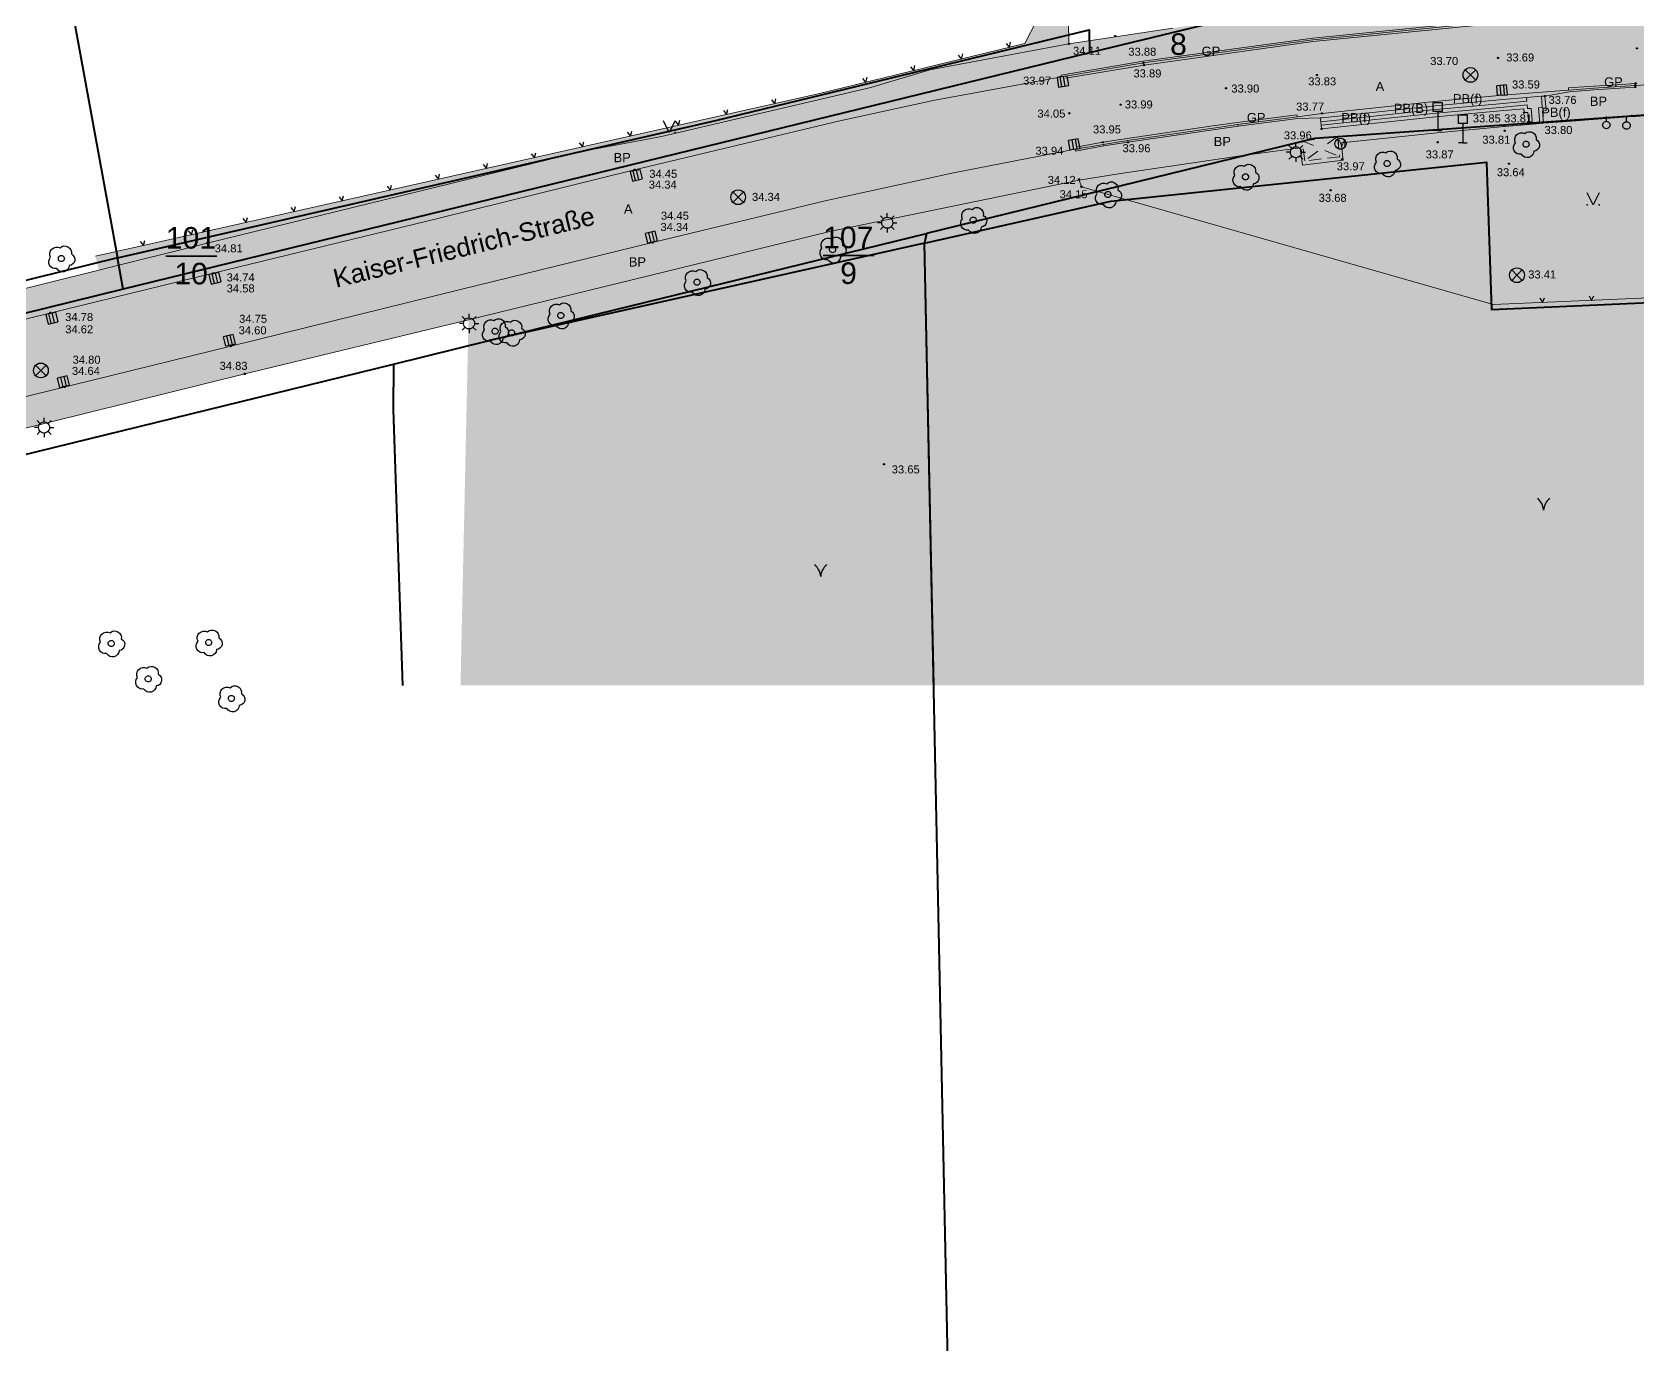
# Model space of a CAD drawing. Header units: metres. Extents: x 363857 to 365179, y 5807840 to 5809004.
# Drawn here: x 364698.6 to 364829, y 5807946.4 to 5808053 of the extents above; entities that cross this region are included whole.
import ezdxf

# ---------------------------------------------------------------- set-up
doc = ezdxf.new("R2010")
doc.units = ezdxf.units.M
doc.header["$LTSCALE"] = 0.5
for name, pattern in [('LF11.2', [4, 2, -2]), ('LF11.26', [0]), ('LF11.3', [3, 2, -1])]:
    doc.linetypes.add(name, pattern=pattern)
doc.layers.get('0').update_dxf_attribs({"color": 1, "linetype": 'CONTINUOUS'})
for name, color, linetype in [('Flurstücksgrenze', 5, 'CONTINUOUS'), ('Stk.Abwasserentsorgung', 1, 'CONTINUOUS'), ('Stk.Bauliche Anlagen', 1, 'CONTINUOUS'), ('Stk.Befestigungsarten', 1, 'CONTINUOUS'), ('Stk.Beleuchtung', 1, 'CONTINUOUS'), ('Stk.Bordsteine', 1, 'CONTINUOUS'), ('Stk.Bäume', 1, 'CONTINUOUS'), ('Stk.Einfriedungen', 1, 'CONTINUOUS'), ('Stk.Geländehöhen', 1, 'CONTINUOUS'), ('Stk.Grünflächen', 1, 'CONTINUOUS'), ('Stk.Nutzflächen', 1, 'CONTINUOUS'), ('Stk.Stadtmöbel', 1, 'CONTINUOUS'), ('Stk.Straßennamen', 1, 'CONTINUOUS'), ('Stk.Topografie allgemein', 1, 'CONTINUOUS'), ('Stk.Ver- und Entsorgungsanlagen allgemein', 1, 'CONTINUOUS')]:
    doc.layers.add(name, color=color, linetype=linetype)
doc.styles.add('Arial', font='Arial.ttf')
doc.styles.add('TA  11.0401.0000', font='Arial.ttf')

# ---------------------------------------------------------------- blocks, each defined once
blk = doc.blocks.new('S11..378')
at = {"color": 0, "lineweight": -2}
blk.add_lwpolyline([(-0.025, 0.05), (0, 0), (0.025, 0.05)], dxfattribs=at)
blk = doc.blocks.new('Geländehöhe')
at = {"color": 0, "lineweight": -2}
for points in [[(0.0087, -0.005, -0.5773503), (-0.0087, -0.005, -0.5773503), (0, 0.01, -0.5773503)], [(0.0043, -0.0025, -0.5773503), (-0.0043, -0.0025, -0.5773503), (0, 0.005, -0.5773503)]]:
    blk.add_lwpolyline(points, format="xyb", close=True, dxfattribs=at)
blk = doc.blocks.new('S11..60')
at = {"color": 0, "lineweight": -2}
for points in [[(0.165, 0.075, -0.7675055), (0.13, -0.115, -0.7475991), (-0.075, -0.165, -0.7388858), (-0.175, 0.02, -0.7315501), (-0.02, 0.175, -0.7388858)], [(0.0433, -0.025, -0.5773503), (-0.0433, -0.025, -0.5773503), (0, 0.05, -0.5773503)]]:
    blk.add_lwpolyline(points, format="xyb", close=True, dxfattribs=at)
blk = doc.blocks.new('S11..321', base_point=(0, -0.05))
at = {"color": 0, "lineweight": -2}
for points in [[(0, -0.05), (-0.05, -0.05), (-0.05, 0.05)], [(0.05, 0.05), (-0.05, 0.05)], [(-0.0175, 0.05), (-0.0175, -0.05)], [(0, -0.05), (0.05, -0.05), (0.05, 0.05)], [(0.0175, 0.05), (0.0175, -0.05)]]:
    blk.add_lwpolyline(points, dxfattribs=at)
blk = doc.blocks.new('S11..36')
at = {"color": 0, "lineweight": -2}
blk.add_lwpolyline([(0.065, -0.0375, -0.5773503), (-0.065, -0.0375, -0.5773503), (0, 0.075, -0.5773503)], format="xyb", close=True, dxfattribs=at)
for points in [[(-0.05, 0.05), (0, 0), (-0.05, -0.05)], [(0.05, -0.05), (0, 0), (0.05, 0.05)]]:
    blk.add_lwpolyline(points, dxfattribs=at)
blk = doc.blocks.new('S11..124')
at = {"color": 0, "lineweight": -2}
for points in [[(-0.1, 0), (-0.175, 0)], [(-0.075, 0.075), (-0.125, 0.125)], [(0, 0.1), (0, 0.175)], [(0.075, 0.075), (0.125, 0.125)], [(0.1, 0), (0.175, 0)], [(-0.075, -0.075), (-0.125, -0.125)], [(0, -0.1), (0, -0.175)], [(0.075, -0.075), (0.125, -0.125)]]:
    blk.add_lwpolyline(points, dxfattribs=at)
blk.add_lwpolyline([(0.0866, -0.05, -0.5773503), (-0.0866, -0.05, -0.5773503), (0, 0.1, -0.5773503)], format="xyb", close=True, dxfattribs=at)
blk = doc.blocks.new('S11..146', base_point=(0, 0.25))
at = {"color": 0, "lineweight": -2}
blk.add_lwpolyline([(0.05, 0.35), (0, 0.25), (-0.05, 0.35)], dxfattribs=at)
for p in [(-0.05, 0.25), (0.05, 0.25)]:
    blk.add_point(p, dxfattribs=at)
blk = doc.blocks.new('S11..148', base_point=(0, 0.25))
at = {"color": 0, "lineweight": -2}
blk.add_lwpolyline([(0.05, 0.35, 0.186608), (0, 0.25, 0.186608), (-0.05, 0.35)], format="xyb", dxfattribs=at)
blk = doc.blocks.new('S11..19')
at = {"color": 0, "lineweight": -2}
blk.add_lwpolyline([(0.065, -0.0375, -0.5773503), (-0.065, -0.0375, -0.5773503), (0, 0.075, -0.5773503)], format="xyb", close=True, dxfattribs=at)
blk.add_lwpolyline([(0, 0.075), (0, 0.175)], dxfattribs=at)
blk = doc.blocks.new('S11..14', base_point=(0, -0.325))
at = {"color": 0, "lineweight": -2}
blk.add_lwpolyline([(0, 0), (-0.075, 0), (-0.075, 0.15), (0.075, 0.15), (0.075, 0)], close=True, dxfattribs=at)
for points in [[(0, 0), (0, -0.325), (0.075, -0.325)], [(0, -0.325), (-0.075, -0.325)]]:
    blk.add_lwpolyline(points, dxfattribs=at)
blk = doc.blocks.new('S11..465')
at = {"color": 0, "lineweight": -2}
blk.add_lwpolyline([(0.2165, -0.125, -0.5773503), (-0.2165, -0.125, -0.5773503), (0, 0.25, -0.5773503)], format="xyb", close=True, dxfattribs=at)
at = {"color": 0, "lineweight": -2, "insert": (-0.1377, -0.1513), "char_height": 0.3344, "attachment_point": 7, "line_spacing_factor": 0.84, "style": 'Arial'}
blk.add_mtext('M', dxfattribs=at)

msp = doc.modelspace()

# ---------------------------------------------------------------- hatches: boundary and pattern name
at = {"layer": 'Stk.Bauliche Anlagen', "lineweight": 18, "true_color": 0xe5e5e5}
msp.add_hatch(color=254, dxfattribs=at).paths.add_polyline_path([(364801.735, 5808044.217), (364804.609, 5808044.566), (364804.79, 5808042.927), (364801.941, 5808042.583)], flags=0)
at = {"layer": 'Stk.Befestigungsarten', "lineweight": 18, "true_color": 0xcdcfbc}
for points in [[(364802.3823, 5808054.9428, -0.01936214), (364831.8832, 5808057.3678, -0.01304478), (364851.8601, 5808057.7871), (364850.3269, 5808055.3587, 0.01355519), (364831.7828, 5808054.9274, 0.00120242), (364828.732, 5808054.759), (364828.696, 5808054.912), (364817.46, 5808054.043), (364802.603, 5808052.556), (364788.815, 5808050.683), (364782.16, 5808049.562), (364782.7952, 5808052.0998), (364791.2232, 5808053.3708)], [(364712.7979, 5808035.91), (364743.1856, 5808043.3528), (364749.7007, 5808044.5592), (364766.7065, 5808048.5401), (364771.4959, 5808049.9743), (364782.7952, 5808052.0998), (364782.16, 5808049.562), (364782.206, 5808049.43), (364771.7538, 5808047.485), (364764.1668, 5808045.8398), (364747.51, 5808041.8755), (364731.6333, 5808037.9528), (364713.2726, 5808033.4628)], [(364833.5794, 5808046.5083, 0.00384636), (364828.53, 5808046.183), (364828.792, 5808048.59), (364828.794, 5808048.719, -0.00673102), (364836.2471, 5808049.1296, -0.04258454), (364850.4932, 5808048.0077), (364847.4935, 5808045.9589, 0.00998344), (364842.3573, 5808046.3236, 0.03282501)], [(364821.17, 5808047.837), (364821.234, 5808046.937), (364820.94, 5808046.91), (364821.039, 5808045.632), (364820.436, 5808045.573), (364820.343, 5808046.856), (364820.045, 5808046.839), (364820.017, 5808047.133), (364818.088, 5808046.954), (364812.625, 5808046.478), (364803.275, 5808045.481), (364803.242, 5808045.774), (364812.594, 5808046.771), (364818.059, 5808047.264), (364819.988, 5808047.443), (364819.962, 5808047.732)], [(364821.461, 5808047.855), (364821.564, 5808046.67), (364821.264, 5808046.631), (364821.335, 5808045.652), (364821.039, 5808045.632), (364820.94, 5808046.91), (364821.234, 5808046.937), (364821.17, 5808047.837)], [(364828.792, 5808048.59), (364828.53, 5808046.183), (364825.717, 5808045.984), (364823.629, 5808045.827), (364821.335, 5808045.652), (364821.264, 5808046.631), (364821.564, 5808046.67), (364821.461, 5808047.855), (364823.428, 5808048.206), (364825.426, 5808048.363)], [(364803.206, 5808046.094), (364803.242, 5808045.774), (364803.275, 5808045.481), (364803.31, 5808045.186), (364812.607, 5808046.158), (364818.129, 5808046.673), (364819.747, 5808046.811), (364819.77, 5808046.508), (364820.068, 5808046.531), (364820.156, 5808045.55), (364818.165, 5808045.377), (364812.715, 5808044.875), (364804.904, 5808044.059), (364805.06, 5808042.654), (364801.757, 5808042.246), (364801.568, 5808043.649), (364796.91, 5808043.039), (364786.809, 5808041.55), (364783.628, 5808041.019), (364783.317, 5808043.386), (364785.616, 5808043.806), (364787.583, 5808044.105), (364794.519, 5808045.123), (364796.537, 5808045.411), (364801.385, 5808046.037)], [(364819.962, 5808047.732), (364819.988, 5808047.443), (364818.059, 5808047.264), (364812.594, 5808046.771), (364803.242, 5808045.774), (364803.206, 5808046.094), (364803.368, 5808046.099), (364812.545, 5808047.07), (364818.03, 5808047.574)], [(364820.436, 5808045.573), (364820.156, 5808045.55), (364820.068, 5808046.531), (364819.77, 5808046.508), (364819.747, 5808046.811), (364818.129, 5808046.673), (364812.607, 5808046.158), (364803.31, 5808045.186), (364803.275, 5808045.481), (364812.625, 5808046.478), (364818.088, 5808046.954), (364820.017, 5808047.133), (364820.045, 5808046.839), (364820.343, 5808046.856)], [(364734.0153, 5808029.6958), (364715.8366, 5808025.3003), (364714.7021, 5808027.5478), (364733.3543, 5808032.1417), (364748.9713, 5808035.9551), (364762.9987, 5808039.3462), (364773.4068, 5808041.6258), (364783.285, 5808043.532), (364783.317, 5808043.386), (364783.628, 5808041.019), (364763.373, 5808036.8651)], [(364666.589, 5808024.4602), (364703.9852, 5808033.7264), (364712.7979, 5808035.91), (364713.2726, 5808033.4628), (364684.4089, 5808026.408), (364676.6392, 5808024.4352), (364672.248, 5808023.323), (364647.0146, 5808019.6594)], [(364696.8276, 5808020.5741), (364669.2105, 5808013.7548), (364649.5861, 5808008.954), (364660.123, 5808014.155), (364684.2826, 5808020.0633), (364686.2404, 5808020.5824), (364694.9916, 5808022.7456), (364696.9661, 5808023.187), (364714.7021, 5808027.5478), (364715.8366, 5808025.3003)]]:
    msp.add_hatch(color=9, dxfattribs=at).paths.add_polyline_path(points, flags=0)
at = {"layer": 'Stk.Befestigungsarten', "lineweight": 18, "true_color": 0xfcddb3}
for points in [[(364828.732, 5808054.759), (364828.72, 5808054.607), (364817.776, 5808053.769), (364802.624, 5808052.276), (364788.896, 5808050.374), (364782.505, 5808049.312), (364782.206, 5808049.43), (364788.838, 5808050.547), (364802.612, 5808052.435), (364817.4919, 5808053.91)], [(364828.822, 5808048.886), (364828.794, 5808048.719), (364825.418, 5808048.484), (364823.382, 5808048.336), (364823.369, 5808048.514), (364825.44, 5808048.662), (364827.329, 5808048.777)], [(364801.311, 5808046.342), (364801.351, 5808046.18), (364796.472, 5808045.547), (364794.494, 5808045.261), (364787.561, 5808044.249), (364785.59, 5808043.929), (364783.285, 5808043.532), (364783.508, 5808043.741), (364785.552, 5808044.102), (364787.522, 5808044.413), (364794.482, 5808045.434), (364796.45, 5808045.708)]]:
    msp.add_hatch(color=41, dxfattribs=at).paths.add_polyline_path(points, flags=0)
at = {"layer": 'Stk.Befestigungsarten', "lineweight": 18}
for points in [[(364782.505, 5808049.312), (364788.896, 5808050.374), (364802.624, 5808052.276), (364817.776, 5808053.769), (364828.72, 5808054.607), (364828.929, 5808051.731), (364828.822, 5808048.886), (364827.329, 5808048.777), (364825.44, 5808048.662), (364823.369, 5808048.514), (364823.382, 5808048.336), (364818.005, 5808047.9311), (364812.501, 5808047.421), (364803.348, 5808046.445), (364801.351, 5808046.18), (364801.311, 5808046.342), (364796.45, 5808045.708), (364794.482, 5808045.434), (364787.522, 5808044.413), (364785.552, 5808044.102), (364783.508, 5808043.741)], [(364836.2471, 5808049.1296, 0.00673102), (364828.794, 5808048.719), (364828.822, 5808048.886), (364828.929, 5808051.731), (364828.72, 5808054.607), (364828.732, 5808054.759, -0.00120242), (364831.7828, 5808054.9274, -0.01355519), (364850.3269, 5808055.3587), (364850.4932, 5808048.0077, 0.04258454)], [(364762.9987, 5808039.3462), (364748.9713, 5808035.9551), (364733.3543, 5808032.1417), (364714.7021, 5808027.5478), (364713.2726, 5808033.4628), (364731.6333, 5808037.9528), (364747.51, 5808041.8755), (364764.1668, 5808045.8398), (364771.7538, 5808047.485), (364782.206, 5808049.43), (364782.505, 5808049.312), (364783.508, 5808043.741), (364783.285, 5808043.532), (364773.4068, 5808041.6258)], [(364676.6392, 5808024.4352), (364684.4089, 5808026.408), (364713.2726, 5808033.4628), (364714.7021, 5808027.5478), (364696.9661, 5808023.187), (364694.9916, 5808022.7456), (364686.2404, 5808020.5824), (364684.2826, 5808020.0633), (364660.123, 5808014.155), (364672.248, 5808023.323)]]:
    msp.add_hatch(color=9, dxfattribs=at).paths.add_polyline_path(points, flags=0)
at = {"layer": 'Stk.Bordsteine', "lineweight": 18, "true_color": 0xe5e5e5}
for points in [[(364782.16, 5808049.562), (364788.815, 5808050.683), (364802.603, 5808052.556), (364817.46, 5808054.043), (364828.696, 5808054.912), (364828.732, 5808054.759), (364817.4919, 5808053.91), (364802.612, 5808052.435), (364788.838, 5808050.547), (364782.206, 5808049.43)], [(364796.537, 5808045.411), (364796.472, 5808045.547), (364801.351, 5808046.18), (364803.348, 5808046.445), (364812.501, 5808047.421), (364818.005, 5808047.9311), (364823.382, 5808048.336), (364825.418, 5808048.484), (364828.794, 5808048.719), (364828.792, 5808048.59), (364825.426, 5808048.363), (364823.428, 5808048.206), (364821.461, 5808047.855), (364821.17, 5808047.837), (364819.962, 5808047.732), (364818.03, 5808047.574), (364812.545, 5808047.07), (364803.368, 5808046.099), (364803.206, 5808046.094), (364801.385, 5808046.037)], [(364796.472, 5808045.547), (364796.537, 5808045.411), (364794.519, 5808045.123), (364787.583, 5808044.105), (364785.616, 5808043.806), (364785.59, 5808043.929), (364787.561, 5808044.249), (364794.494, 5808045.261)], [(364785.616, 5808043.806), (364783.317, 5808043.386), (364783.285, 5808043.532), (364785.59, 5808043.929)]]:
    msp.add_hatch(color=254, dxfattribs=at).paths.add_polyline_path(points, flags=0)
at = {"layer": 'Stk.Grünflächen', "lineweight": 18, "true_color": 0xe0ffd9}
for points in [[(364703.7046, 5808034.8587), (364712.0519, 5808036.7175), (364762.4073, 5808048.0232), (364779.2208, 5808052.1211), (364782.6583, 5808058.9027), (364782.7952, 5808052.0998), (364771.4959, 5808049.9743), (364766.7065, 5808048.5401), (364749.7007, 5808044.5592), (364743.1856, 5808043.3528), (364712.7979, 5808035.91), (364703.9852, 5808033.7264)], [(364833.5794, 5808046.5083, -0.03282501), (364842.3573, 5808046.3236, -0.00998344), (364847.4935, 5808045.9589), (364847.5663, 5808045.6637), (364847.5605, 5808032.6528), (364847.2796, 5808032.2022), (364817.2527, 5808030.9214), (364783.812, 5808040.488), (364783.628, 5808041.019), (364786.809, 5808041.55), (364796.91, 5808043.039), (364801.568, 5808043.649), (364801.757, 5808042.246), (364805.06, 5808042.654), (364804.904, 5808044.059), (364812.715, 5808044.875), (364818.165, 5808045.377), (364820.156, 5808045.55), (364820.436, 5808045.573), (364821.039, 5808045.632), (364821.335, 5808045.652), (364823.629, 5808045.827), (364825.717, 5808045.984), (364828.53, 5808046.183, -0.00384636)]]:
    msp.add_hatch(color=254, dxfattribs=at).paths.add_polyline_path(points, flags=0)
at = {"layer": 'Stk.Nutzflächen', "lineweight": 18, "true_color": 0xebffd4}
for points in [[(364734.0153, 5808029.6958), (364763.373, 5808036.8651), (364783.628, 5808041.019), (364783.812, 5808040.488), (364790.6233, 5808000), (364733.367, 5808000)], [(364790.6233, 5808000), (364783.812, 5808040.488), (364817.2527, 5808030.9214), (364847.2796, 5808032.2022), (364849.5961, 5808000)]]:
    msp.add_hatch(color=254, dxfattribs=at).paths.add_polyline_path(points, flags=0)

# ---------------------------------------------------------------- linework, layer by layer
at = {"layer": 'Flurstücksgrenze', "color": 7, "linetype": 'Continuous', "lineweight": 40}
for p, q in [((364802.261, 5808055.707), (364784.458, 5808051.353)), ((364850.712, 5808047.807), (364802.733, 5808044.41)), ((364802.733, 5808044.41), (364771.232, 5808036.694)), ((364705.966, 5808032.166), (364574.4704, 5808000)), ((364727.913, 5808026.084), (364735.7, 5808027.993))]:
    msp.add_line(p, q, dxfattribs=at)
at = {"layer": 'Flurstücksgrenze', "color": 7, "linetype": 'Continuous', "lineweight": 35}
for p, q in [((364709.4262, 5808034.866), (364713.5738, 5808034.866)), ((364762.8262, 5808034.9), (364766.9738, 5808034.9))]:
    msp.add_line(p, q, dxfattribs=at)
at = {"layer": 'Flurstücksgrenze', "color": 7, "linetype": 'Continuous', "lineweight": 40}
for points in [[(364581.112, 5808008.355), (364613.581, 5808034.508), (364651.922, 5808065.332), (364692.09, 5808097.828), (364693.697, 5808099.099), (364705.494, 5808034.715), (364582.364, 5808004.307), (364581.112, 5808008.355)], [(364705.494, 5808034.715), (364754.206, 5808045.904), (364784.446, 5808053.229), (364784.458, 5808051.353), (364705.966, 5808032.166), (364705.494, 5808034.715)], [(364735.7, 5808027.993), (364771.232, 5808036.694), (364771.068, 5808035.914), (364735.7, 5808027.993)]]:
    msp.add_lwpolyline(points, close=True, dxfattribs=at)
for points in [[(364771.068, 5808035.914), (364786.193, 5808039.328), (364816.705, 5808042.479), (364817.123, 5808030.532), (364851.424, 5808032.027), (364852.8692, 5808000)], [(364771.8171, 5808000), (364771.068, 5808035.914), (364786.193, 5808039.328), (364816.705, 5808042.479), (364817.123, 5808030.532), (364851.424, 5808032.027), (364859.91, 5807843.963), (364776.77, 5807851.538), (364774.939, 5807850.319), (364771.068, 5808035.914)], [(364621.4232, 5808000), (364649.345, 5808006.84), (364727.913, 5808026.084), (364727.895, 5808022.379), (364728.6649, 5808000)]]:
    msp.add_lwpolyline(points, dxfattribs=at)
at = {"layer": 'Stk.Bauliche Anlagen', "color": 7, "linetype": 'LF11.2', "lineweight": 18}
for p, q in [((364801.735, 5808044.217, 36.366), (364804.79, 5808042.927)), ((364804.609, 5808044.566, 36.364), (364801.941, 5808042.583))]:
    msp.add_line(p, q, dxfattribs=at)
at = {"layer": 'Stk.Bauliche Anlagen', "color": 7, "linetype": 'LF11.3', "lineweight": 18}
msp.add_lwpolyline([(364801.735, 5808044.217), (364804.609, 5808044.566), (364804.79, 5808042.927), (364801.941, 5808042.583), (364801.735, 5808044.217)], close=True, dxfattribs=at)
at = {"layer": 'Stk.Bordsteine', "color": 7, "linetype": 'Continuous', "lineweight": 18}
for p, q in [((364802.603, 5808052.556, 33.872), (364817.46, 5808054.043, 33.727)), ((364817.4919, 5808053.91), (364802.612, 5808052.435, 33.745)), ((364788.815, 5808050.683), (364802.603, 5808052.556, 33.872)), ((364802.612, 5808052.435, 33.745), (364788.838, 5808050.547, 33.878)), ((364782.16, 5808049.562, 34.061), (364788.815, 5808050.683)), ((364788.838, 5808050.547, 33.878), (364782.206, 5808049.43, 33.972)), ((364782.206, 5808049.43, 33.972), (364771.7538, 5808047.485, 34.226)), ((364782.16, 5808049.562, 34.061), (364782.206, 5808049.43, 33.972)), ((364812.501, 5808047.421, 33.665), (364818.005, 5808047.9311)), ((364818.005, 5808047.9311), (364823.382, 5808048.336)), ((364821.17, 5808047.837, 33.764), (364819.962, 5808047.732, 33.772)), ((364821.461, 5808047.855, 33.761), (364821.17, 5808047.837, 33.764)), ((364823.428, 5808048.206, 33.685), (364821.461, 5808047.855, 33.761)), ((364825.418, 5808048.484, 33.541), (364823.382, 5808048.336)), ((364825.426, 5808048.363, 33.547), (364823.428, 5808048.206, 33.685)), ((364828.794, 5808048.719, 33.496), (364825.418, 5808048.484, 33.541)), ((364828.792, 5808048.59, 33.51), (364825.426, 5808048.363, 33.547)), ((364828.792, 5808048.59, 33.51), (364828.794, 5808048.719, 33.496)), ((364771.7538, 5808047.485, 34.226), (364764.1668, 5808045.8398, 34.285)), ((364803.348, 5808046.445, 33.767), (364812.501, 5808047.421, 33.665)), ((364764.1668, 5808045.8398, 34.285), (364747.51, 5808041.8755, 34.452)), ((364787.561, 5808044.249, 33.924), (364794.494, 5808045.261, 33.841)), ((364794.494, 5808045.261, 33.841), (364796.472, 5808045.547, 33.827)), ((364796.537, 5808045.411, 33.942), (364794.519, 5808045.123, 33.872)), ((364796.472, 5808045.547, 33.827), (364801.351, 5808046.18, 33.777)), ((364796.472, 5808045.547, 33.827), (364796.537, 5808045.411, 33.942)), ((364801.385, 5808046.037, 33.904), (364796.537, 5808045.411, 33.942)), ((364801.351, 5808046.18, 33.777), (364803.348, 5808046.445, 33.767)), ((364803.206, 5808046.094), (364801.385, 5808046.037, 33.904)), ((364785.59, 5808043.929, 33.953), (364787.561, 5808044.249, 33.924)), ((364787.583, 5808044.105, 33.959), (364785.616, 5808043.806, 34.045)), ((364794.519, 5808045.123, 33.872), (364787.583, 5808044.105, 33.959)), ((364783.285, 5808043.532, 33.94), (364773.4068, 5808041.6258, 34.2)), ((364747.51, 5808041.8755, 34.452), (364731.6333, 5808037.9528, 34.617)), ((364773.4068, 5808041.6258, 34.2), (364762.9987, 5808039.3462, 34.308)), ((364762.9987, 5808039.3462, 34.308), (364748.9713, 5808035.9551, 34.448)), ((364731.6333, 5808037.9528, 34.617), (364713.2726, 5808033.4628, 34.739)), ((364733.3543, 5808032.1417, 34.624), (364748.9713, 5808035.9551, 34.448)), ((364713.2726, 5808033.4628, 34.739), (364684.4089, 5808026.408, 34.627)), ((364714.7021, 5808027.5478, 34.75), (364733.3543, 5808032.1417, 34.624)), ((364696.9661, 5808023.187, 34.787), (364714.7021, 5808027.5478, 34.75))]:
    msp.add_line(p, q, dxfattribs=at)
msp.add_lwpolyline([(364803.206, 5808046.094), (364803.368, 5808046.099), (364812.545, 5808047.07), (364818.03, 5808047.574), (364819.962, 5808047.732)], dxfattribs=at)
msp.add_polyline3d([(364785.616, 5808043.806, 34.045), (364783.317, 5808043.386, 34.065), (364783.285, 5808043.532, 33.94), (364785.59, 5808043.929, 33.953), (364785.616, 5808043.806, 34.045)], close=True, dxfattribs=at)
msp.add_arc((364847.7702, 5807772.1176, 33.481), 277.2516, 92.381998, 93.92461, dxfattribs=at)
at = {"layer": 'Stk.Einfriedungen', "color": 7, "linetype": 'LF11.26', "lineweight": 18}
for p, q in [((364779.2208, 5808052.1211, 34.376), (364782.6583, 5808058.9027, 34.838)), ((364762.4073, 5808048.0232, 34.61), (364779.2208, 5808052.1211, 34.376)), ((364712.0519, 5808036.7175, 35.138), (364762.4073, 5808048.0232, 34.61)), ((364703.7046, 5808034.8587, 35.352), (364712.0519, 5808036.7175, 35.138)), ((364817.2527, 5808030.9214, 33.415), (364847.2796, 5808032.2022, 32.823))]:
    msp.add_line(p, q, dxfattribs=at)
at = {"layer": 'Stk.Topografie allgemein', "color": 7, "linetype": 'Continuous', "lineweight": 9}
for p, q in [((364782.6583, 5808058.9027, 34.838), (364782.7952, 5808052.0998, 34.106)), ((364782.7952, 5808052.0998, 34.106), (364791.2232, 5808053.3708, 33.988)), ((364802.624, 5808052.276, 33.757), (364817.776, 5808053.769, 33.623)), ((364782.7952, 5808052.0998, 34.106), (364771.4959, 5808049.9743, 34.263)), ((364788.896, 5808050.374, 33.893), (364802.624, 5808052.276, 33.757)), ((364766.7065, 5808048.5401, 34.295), (364771.4959, 5808049.9743, 34.263)), ((364782.505, 5808049.312, 33.962), (364788.896, 5808050.374, 33.893)), ((364749.7007, 5808044.5592, 34.466), (364766.7065, 5808048.5401, 34.295)), ((364821.17, 5808047.837, 33.764), (364821.234, 5808046.937, 33.784)), ((364821.564, 5808046.67, 33.782), (364821.461, 5808047.855, 33.761)), ((364823.369, 5808048.514, 33.561), (364825.44, 5808048.662, 33.546)), ((364823.382, 5808048.336), (364823.369, 5808048.514, 33.561)), ((364825.44, 5808048.662, 33.546), (364827.329, 5808048.777, 33.522)), ((364828.822, 5808048.886, 33.516), (364827.329, 5808048.777, 33.522)), ((364812.607, 5808046.158, 33.883), (364818.129, 5808046.673, 33.816)), ((364818.088, 5808046.954), (364812.625, 5808046.478)), ((364820.017, 5808047.133, 33.789), (364818.088, 5808046.954)), ((364818.129, 5808046.673, 33.816), (364819.747, 5808046.811, 33.802)), ((364819.747, 5808046.811, 33.802), (364819.77, 5808046.508, 33.812)), ((364819.77, 5808046.508, 33.812), (364820.068, 5808046.531, 33.807)), ((364820.045, 5808046.839, 33.799), (364820.017, 5808047.133, 33.789)), ((364820.343, 5808046.856, 33.797), (364820.045, 5808046.839, 33.799)), ((364820.068, 5808046.531, 33.807), (364820.156, 5808045.55)), ((364820.436, 5808045.573), (364820.343, 5808046.856, 33.797)), ((364821.234, 5808046.937, 33.784), (364820.94, 5808046.91, 33.784)), ((364820.94, 5808046.91, 33.784), (364821.039, 5808045.632)), ((364821.264, 5808046.631, 33.79), (364821.564, 5808046.67, 33.782)), ((364821.335, 5808045.652), (364821.264, 5808046.631, 33.79)), ((364794.482, 5808045.434, 33.846), (364787.522, 5808044.413, 33.931)), ((364796.45, 5808045.708, 33.841), (364794.482, 5808045.434, 33.846)), ((364801.311, 5808046.342, 33.795), (364796.45, 5808045.708, 33.841)), ((364801.351, 5808046.18, 33.777), (364801.311, 5808046.342, 33.795)), ((364803.242, 5808045.774, 33.946), (364803.275, 5808045.481, 33.955)), ((364803.275, 5808045.481, 33.955), (364812.625, 5808046.478)), ((364803.275, 5808045.481, 33.955), (364803.31, 5808045.186, 33.963)), ((364803.31, 5808045.186, 33.963), (364812.607, 5808046.158, 33.883)), ((364818.165, 5808045.377), (364812.715, 5808044.875)), ((364820.156, 5808045.55), (364818.165, 5808045.377)), ((364820.436, 5808045.573), (364820.156, 5808045.55)), ((364821.039, 5808045.632), (364820.436, 5808045.573)), ((364821.335, 5808045.652), (364821.039, 5808045.632)), ((364823.629, 5808045.827), (364821.335, 5808045.652)), ((364825.717, 5808045.984), (364823.629, 5808045.827)), ((364828.53, 5808046.183), (364825.717, 5808045.984)), ((364743.1856, 5808043.3528, 34.544), (364749.7007, 5808044.5592, 34.466)), ((364785.552, 5808044.102, 33.954), (364783.508, 5808043.741, 33.96)), ((364787.522, 5808044.413, 33.931), (364785.552, 5808044.102, 33.954)), ((364812.715, 5808044.875), (364804.904, 5808044.059)), ((364804.904, 5808044.059), (364805.06, 5808042.654)), ((364712.7979, 5808035.91, 34.813), (364743.1856, 5808043.3528, 34.544)), ((364796.91, 5808043.039), (364786.809, 5808041.55)), ((364801.568, 5808043.649), (364796.91, 5808043.039)), ((364801.757, 5808042.246), (364801.568, 5808043.649)), ((364805.06, 5808042.654), (364801.757, 5808042.246)), ((364786.809, 5808041.55), (364783.628, 5808041.019)), ((364763.373, 5808036.8651, 34.355), (364783.628, 5808041.019)), ((364783.628, 5808041.019), (364783.812, 5808040.488, 34.154)), ((364783.812, 5808040.488, 34.154), (364817.2527, 5808030.9214, 33.415)), ((364734.0153, 5808029.6958, 34.684), (364763.373, 5808036.8651, 34.355)), ((364712.7979, 5808035.91, 34.813), (364703.9852, 5808033.7264)), ((364703.9852, 5808033.7264), (364666.589, 5808024.4602, 34.806)), ((364715.8366, 5808025.3003, 34.83), (364734.0153, 5808029.6958, 34.684)), ((364696.8276, 5808020.5741, 34.782), (364715.8366, 5808025.3003, 34.83))]:
    msp.add_line(p, q, dxfattribs=at)
msp.add_lwpolyline([(364819.962, 5808047.732), (364819.988, 5808047.443), (364818.059, 5808047.264), (364812.594, 5808046.771), (364803.242, 5808045.774), (364803.206, 5808046.094)], dxfattribs=at)
msp.add_arc((364852.1978, 5807718.1567), 328.879, 93.245343, 94.126858, dxfattribs=at)

# ---------------------------------------------------------------- block references
at = {"layer": 'Stk.Abwasserentsorgung', "color": 7, "xscale": 8, "yscale": 8}
for p, rotation in [((364782.2159, 5808049.4317, 33.972), 189.56), ((364818.015, 5808047.932, 33.593), 5.295000000000001), ((364783.2949, 5808043.5337, 33.94), 9.772), ((364747.5353, 5808041.8104, 34.338), 193.496), ((364748.9721, 5808035.9991, 34.342), 13.763), ((364713.317, 5808033.4479, 34.583), 193.723), ((364700.0675, 5808030.2117, 34.625), 193.726), ((364714.6894, 5808027.6274, 34.601), 13.689), ((364701.2076, 5808024.2677, 34.645), 13.993)]:
    msp.add_blockref('S11..321', p, dxfattribs=dict(at, rotation=rotation))
at = {"layer": 'Stk.Beleuchtung', "color": 7, "xscale": 4.5, "yscale": 4.5}
for p in [(364801.226, 5808043.29, 33.942), (364768.0342, 5808037.5702, 34.287), (364734.0627, 5808029.3936, 35.694), (364699.5384, 5808020.9389, 34.859)]:
    msp.add_blockref('S11..124', p, dxfattribs=at)
at = {"layer": 'Stk.Bäume', "color": 7, "xscale": 4.95, "yscale": 4.95}
for p in [(364819.922, 5808043.947, 33.709), (364808.634, 5808042.377, 33.841), (364797.133, 5808041.296, 34.027), (364785.958, 5808039.863, 34.13), (364775.0154, 5808037.7836, 34.207), (364763.5866, 5808035.3824, 34.294), (364700.9357, 5808034.6624, 34.851), (364752.5752, 5808032.7416, 34.416), (364741.509, 5808030.0351, 34.567), (364736.1736, 5808028.7547, 34.764), (364737.5161, 5808028.6279, 34.894), (364704.9926, 5808003.3982), (364712.9083, 5808003.4763), (364707.9956, 5808000.5253), (364714.7522, 5807998.934)]:
    msp.add_blockref('S11..60', p, dxfattribs=at)
at = {"layer": 'Stk.Einfriedungen', "color": 7, "xscale": 7.5, "yscale": 7.5}
for p, rotation in [((364777.9523, 5808051.8119, 34.394), 13.697), ((364774.066, 5808050.8647, 34.448), 13.697), ((364766.2935, 5808048.9704, 34.556), 13.697), ((364770.1798, 5808049.9176, 34.502), 13.697), ((364754.9832, 5808046.3563, 34.688), 12.654), ((364758.886, 5808047.2326, 34.647), 12.654), ((364751.0803, 5808045.4801, 34.729), 12.654), ((364743.2746, 5808043.7276, 34.811), 12.654), ((364747.1775, 5808044.6038, 34.77), 12.654), ((364739.3718, 5808042.8513, 34.852), 12.654), ((364731.5661, 5808041.0988, 34.933), 12.654), ((364735.469, 5808041.975, 34.892), 12.654), ((364727.6633, 5808040.2225, 34.974), 12.654), ((364719.8576, 5808038.47, 35.056), 12.654), ((364723.7604, 5808039.3463, 35.015), 12.654), ((364715.9547, 5808037.5938, 35.097), 12.654), ((364707.609, 5808035.7281, 35.252), 12.554), ((364711.5133, 5808036.5976, 35.152), 12.554), ((364821.2491, 5808031.0919, 33.336), 2.442), ((364825.2454, 5808031.2623, 33.257), 2.442)]:
    msp.add_blockref('S11..378', p, dxfattribs=dict(at, rotation=rotation))
at = {"layer": 'Stk.Geländehöhen', "color": 7, "xscale": 5, "yscale": 5}
for p in [(364782.7952, 5808052.0998, 34.106), (364786.5535, 5808052.7262, 34.037), (364828.929, 5808051.731, 33.561), (364788.838, 5808050.547, 33.878), (364817.653, 5808050.956, 33.689), (364788.896, 5808050.374, 33.893), (364802.935, 5808049.568, 33.833), (364795.558, 5808048.488, 33.898), (364821.461, 5808047.855, 33.761), (364828.792, 5808048.59, 33.51), (364828.794, 5808048.719, 33.496), (364828.822, 5808048.886, 33.516), (364786.988, 5808047.161, 33.991), (364819.77, 5808046.508, 33.812), (364782.821, 5808046.46, 34.046), (364803.31, 5808045.186, 33.963), (364803.348, 5808046.445, 33.767), (364818.158, 5808045.457, 33.85), (364821.33, 5808045.732, 33.804), (364828.524, 5808046.263, 33.593), (364785.552, 5808044.102, 33.954), (364787.583, 5808044.105, 33.959), (364812.751, 5808044.107, 33.874), (364818.193, 5808045.04, 33.81), (364804.972, 5808042.724, 33.971), (364747.51, 5808041.8755, 34.452), (364818.528, 5808042.363, 33.644), (364783.615, 5808041.098, 34.124), (364783.812, 5808040.488, 34.154), (364804.042, 5808040.21, 33.681), (364712.7979, 5808035.91, 34.813), (364748.9713, 5808035.9551, 34.448), (364713.2726, 5808033.4628, 34.739), (364700.0432, 5808030.2537, 34.784), (364714.7021, 5808027.5478, 34.75), (364715.8366, 5808025.3003, 34.83), (364701.2054, 5808024.2378, 34.795), (364767.775, 5808017.9558, 33.646)]:
    msp.add_blockref('Geländehöhe', p, dxfattribs=at)
at = {"layer": 'Stk.Grünflächen', "color": 7, "xscale": 9.53, "yscale": 9.53}
for p in [(364750.3236, 5808044.8893), (364825.3733, 5808039.0334)]:
    msp.add_blockref('S11..146', p, dxfattribs=at)
at = {"layer": 'Stk.Nutzflächen', "color": 7, "xscale": 9.63, "yscale": 9.63}
for p in [(364821.3506, 5808014.2338), (364762.6228, 5808008.847)]:
    msp.add_blockref('S11..148', p, dxfattribs=at)
at = {"layer": 'Stk.Stadtmöbel', "color": 7}
for name, p, xscale, yscale in [('S11..14', (364812.751, 5808045.047, 33.911), 4.8, 4.8), ('S11..14', (364814.7889, 5808044.0629), 4.8, 4.8), ('S11..19', (364826.446, 5808045.506, 33.627), 4, 4), ('S11..19', (364828.085, 5808045.466, 33.591), 4, 4), ('S11..465', (364804.851, 5808043.987), 1.8, 1.8)]:
    msp.add_blockref(name, p, dxfattribs=dict(at, xscale=xscale, yscale=yscale))
at = {"layer": 'Stk.Ver- und Entsorgungsanlagen allgemein', "color": 7, "xscale": 8, "yscale": 8}
for p in [(364815.404, 5808049.571, 33.697), (364755.9206, 5808039.6421, 34.34), (364819.1838, 5808033.3068, 33.411), (364699.2776, 5808025.5736, 34.718)]:
    msp.add_blockref('S11..36', p, dxfattribs=at)

# ---------------------------------------------------------------- texts
at = {"layer": 'Flurstücksgrenze', "color": 7, "lineweight": 35, "char_height": 1.75, "attachment_point": 7, "line_spacing_factor": 0.84, "style": 'TA  11.0401.0000'}
for s, insert in [('8', (364791.0088, 5808051.1725)), ('101', (364709.4262, 5808035.4435)), ('107', (364762.8262, 5808035.4775)), ('10', (364710.1175, 5808032.5385)), ('9', (364764.2088, 5808032.5725))]:
    msp.add_mtext(s, dxfattribs=dict(at, insert=insert))
at = {"layer": 'Stk.Befestigungsarten', "color": 7, "lineweight": 18, "char_height": 0.75, "attachment_point": 7, "line_spacing_factor": 0.84, "style": 'TA  11.0401.0000'}
for s, insert in [('GP', (364793.5698, 5808051.1083)), ('GP', (364826.265, 5808048.6168)), ('A', (364807.7048, 5808048.2585)), ('PB(f)', (364813.9785, 5808047.0392)), ('PB(B)', (364809.1822, 5808046.2565)), ('PB(f)', (364821.1614, 5808045.9385)), ('BP', (364825.1058, 5808047.06)), ('GP', (364797.2415, 5808045.7221)), ('PB(f)', (364804.9258, 5808045.4963)), ('BP', (364794.5498, 5808043.7909)), ('BP', (364745.8001, 5808042.4872)), ('A', (364746.6442, 5808038.3148)), ('BP', (364747.0372, 5808034.012))]:
    msp.add_mtext(s, dxfattribs=dict(at, insert=insert))
at = {"layer": 'Stk.Geländehöhen', "color": 7, "lineweight": 18, "char_height": 0.65, "attachment_point": 7, "line_spacing_factor": 0.84, "style": 'TA  11.0401.0000'}
for s, insert in [('34.11', (364783.1227, 5808051.199, 34.106)), ('33.88', (364787.6143, 5808051.1216, 33.878)), ('33.70', (364812.1389, 5808050.3706, 33.697)), ('33.69', (364818.3115, 5808050.6582, 33.689)), ('33.97', (364779.0688, 5808048.7761, 33.972)), ('33.89', (364788.0321, 5808049.3603, 33.893)), ('33.83', (364802.2255, 5808048.7145, 33.833)), ('33.59', (364818.7787, 5808048.4614, 33.593)), ('33.90', (364795.981, 5808048.1337, 33.898)), ('33.76', (364821.7521, 5808047.2103, 33.761)), ('34.05', (364780.2312, 5808046.0973, 34.046)), ('33.99', (364787.3266, 5808046.8403, 33.991)), ('33.77', (364801.2436, 5808046.6668, 33.767)), ('33.95', (364784.7445, 5808044.8138, 33.954)), ('33.85', (364815.5964, 5808045.7062, 33.85)), ('33.81', (364818.1437, 5808045.7121, 33.812)), ('33.80', (364821.4201, 5808044.7648, 33.804)), ('33.96', (364787.1439, 5808043.2853, 33.959)), ('33.96', (364800.2458, 5808044.3293, 33.963)), ('33.81', (364816.3722, 5808043.9754, 33.81)), ('33.94', (364780.065, 5808043.0812, 33.94)), ('33.87', (364811.7703, 5808042.7828, 33.874)), ('34.45', (364748.7012, 5808041.2087, 34.452)), ('34.12', (364781.0676, 5808040.7124, 34.124)), ('33.97', (364804.549, 5808041.8191, 33.971)), ('33.64', (364817.5515, 5808041.3376, 33.644)), ('34.34', (364748.6564, 5808040.331, 34.338)), ('34.34', (364757.0452, 5808039.3346, 34.34)), ('34.15', (364782.0302, 5808039.5499, 34.154)), ('33.68', (364803.0776, 5808039.2575, 33.681)), ('34.34', (364749.6084, 5808036.8926, 34.342)), ('34.45', (364749.6477, 5808037.806, 34.448)), ('34.81', (364713.3981, 5808035.1558, 34.813)), ('33.41', (364820.0986, 5808033.0327)), ('34.58', (364714.37, 5808031.8999, 34.583)), ('34.74', (364714.3704, 5808032.7935, 34.739)), ('34.78', (364701.2492, 5808029.5788, 34.784)), ('34.75', (364715.3806, 5808029.4328, 34.75)), ('34.62', (364701.2557, 5808028.5813, 34.625)), ('34.60', (364715.3414, 5808028.5005, 34.601)), ('34.64', (364701.7997, 5808025.2013, 34.645)), ('34.80', (364701.8523, 5808026.11, 34.795)), ('34.83', (364713.7951, 5808025.6144, 34.83)), ('33.65', (364768.395, 5808017.2))]:
    msp.add_mtext(s, dxfattribs=dict(at, insert=insert))
at = {"layer": 'Stk.Straßennamen', "color": 7, "lineweight": 25, "insert": (364723.2504, 5808032.2637), "char_height": 1.5, "attachment_point": 7, "rotation": 13.720809, "line_spacing_factor": 0.84, "style": 'TA  11.0401.0000'}
msp.add_mtext('Kaiser-Friedrich-Straße', dxfattribs=at)

doc.saveas('drawing.dxf')
